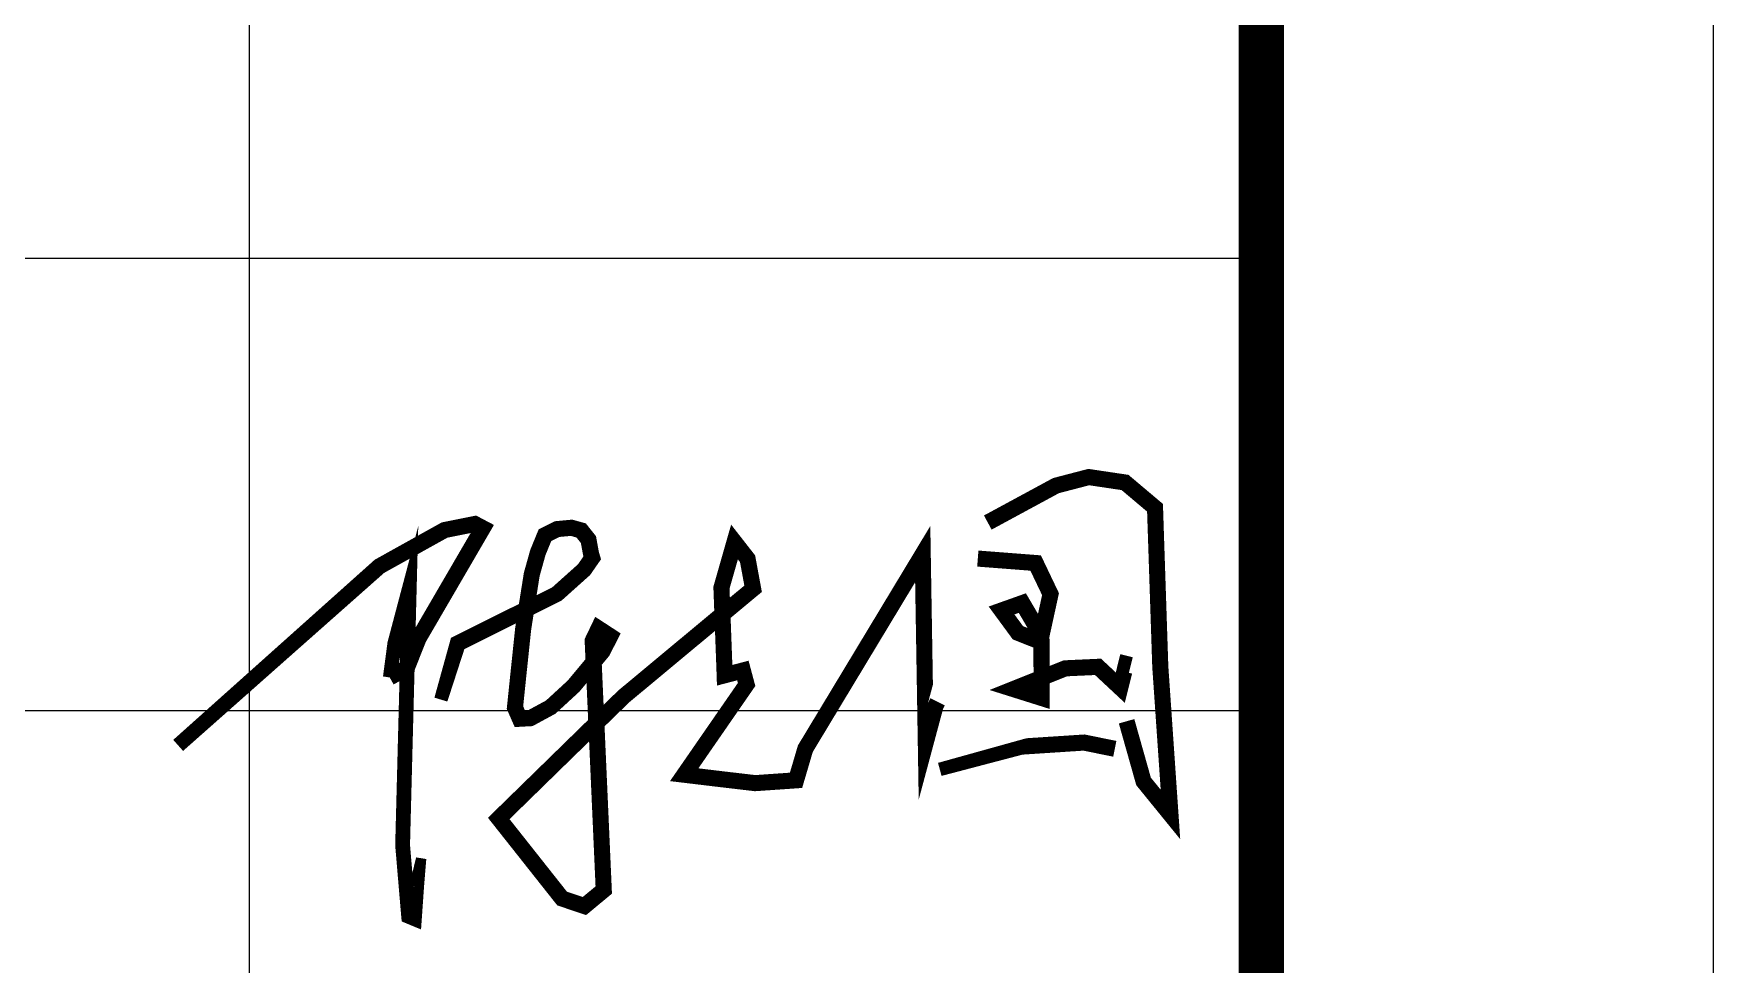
# Model space of a CAD drawing. Extents: x 5412679 to 5683609, y 301830 to 763830.
# Drawn here: x 5518557 to 5524129, y 578937 to 582026 of the extents above; entities that cross this region are included whole.
import ezdxf

# ---------------------------------------------------------------- set-up
doc = ezdxf.new("R2010")
doc.units = 0
doc.header["$LTSCALE"] = 1000
doc.header["$MEASUREMENT"] = 0
doc.layers.add('$dl$', color=255, linetype='Continuous')
doc.layers.add('PUB_TITLE', color=4, linetype='Continuous')

# ---------------------------------------------------------------- blocks, each defined once
blk = doc.blocks.new('A$C79942E48')
at = {"const_width": 25}
for points in [[(1265.8, 632.7), (1371.8, 690.1), (1422.7, 703.4), (1479.1, 695), (1525.7, 655.7), (1533.9, 408.7), (1549.7, 178.9), (1507.9, 230.3), (1481.5, 323.8)], [(1250.3, 576.7), (1340.2, 569.8), (1363.3, 521.4), (1347.2, 447.6), (1312.6, 461.4), (1287.2, 496), (1319.5, 507.5), (1349.2, 456.9), (1349.5, 360), (1305.7, 373.8), (1386.4, 406.1), (1437.1, 408.4), (1471.7, 376.1), (1480.9, 413), (1488.1, 411.2)]]:
    blk.add_lwpolyline(points, dxfattribs=at)
for points in [[(7.6, 286.3, 23, 25, 0), (320.4, 564.7, 25, 25, 0), (421.7, 621.1, 25, 25, 0), (468.7, 630.5, 25, 25, 0), (481, 624, 25, 25, 0), (381.2, 452.6, 25, 25, 0), (363.1, 407.1, 25, 25, 0), (336.3, 391.9, 25, 25, 0)], [(336.3, 391.9, 21, 23, 0), (344.3, 444.7, 23, 23, 0), (366.7, 529.3, 23, 23, 0), (366.7, 529.3, 23, 23, 0), (356.4, 131.1, 23, 23, 0), (363.5, 47.2, 23, 23, 0), (365.8, 20.6, 23, 23, 0), (374.7, 16.9, 23, 23, 0), (378.2, 66.9, 23, 23, 0), (378.2, 66.9, 23, 23, 0)], [(415.9, 357.5, 21, 25, 0), (442.1, 444.7, 25, 25, 0), (538, 492.6, 25, 25, 0), (596.2, 521.7, 25, 25, 0), (638.4, 559.5, 25, 25, 0), (648, 573.4, 25, 25, 0), (651.1, 577.8, 25, 25, 0), (649.1, 584.7, 25, 25, 0), (645.2, 606.2, 25, 25, 0), (633.9, 620.4, 25, 25, 0), (619, 624.6, 25, 25, 0), (596.3, 622.5, 25, 25, 0), (577.6, 613, 25, 25, 0), (566.6, 586.1, 25, 25, 0), (557.1, 552.1, 25, 25, 0), (549.6, 504.8, 25, 25, 0), (543.7, 466.9, 25, 25, 0), (535, 383.8, 25, 25, 0), (531, 345, 25, 25, 0), (538.6, 327.7, 25, 25, 0), (554.9, 328.6, 25, 25, 0), (586.6, 345.8, 25, 25, 0), (621.9, 378.3, 25, 25, 0), (667.2, 432.6, 25, 25, 0), (679, 456.1, 25, 25, 0), (660.9, 467.9, 25, 25, 0), (651.8, 448.9, 25, 25, 0), (665.1, 149.5, 25, 25, 0), (669, 61.5, 25, 25, 0), (639, 36.6, 25, 25, 0), (604.3, 48.2, 25, 25, 0), (505.8, 172.7, 25, 25, 0), (699.8, 362.2, 25, 25, 0), (873.6, 506.9, 25, 25, 0), (901.1, 529.8, 25, 25, 0), (892.5, 576.4, 25, 25, 0), (872.2, 602.4, 25, 25, 0), (851.9, 531.5, 25, 25, 0), (856.3, 412.9, 25, 25, 0), (856.9, 395.3, 25, 25, 0), (885.2, 402.7, 25, 25, 0), (891, 381, 25, 25, 0), (794, 240.7, 25, 25, 0), (854.8, 233.4, 25, 25, 0), (904.2, 227.6, 25, 25, 0), (967.8, 232, 25, 25, 0), (982.3, 281.2, 25, 25, 0), (1164.7, 583.6, 25, 25, 0), (1169.5, 291.3, 25, 25, 0), (1184.6, 347.6, 25, 25, 0), (1187.8, 354.1, 25, 25, 0)], [(1191.2, 249, 21, 23, 0), (1323.1, 284.7, 25, 25, 0), (1415.3, 290.7, 25, 25, 0), (1463.2, 281, 25, 25, 0)], [(378.2, 66.9, 23, 16, 0), (385.3, 110.9, 3.2, 3.2, 0)]]:
    blk.add_lwpolyline(points, format="xyseb")
blk = doc.blocks.new('sdg456sdhfdgh')
at = {"layer": 'PUB_TITLE'}
for p, q in [((3127969.5, 779521), (3127969.5, 772541.4)), ((3123207.5, 777521), (3130207.5, 777521)), ((3123207.5, 776521), (3130207.5, 776521))]:
    blk.add_line(p, q, dxfattribs=at)
at = {"layer": 'PUB_TITLE', "const_width": 50}
blk.add_lwpolyline([(3123207.5, 779521), (3130207.5, 779521), (3130207.5, 772521), (3123207.5, 772521)], close=True, dxfattribs=at)
at = {"xscale": 1.423105200199597, "yscale": 1.423105200199597, "zscale": 1.423105200199597}
blk.add_blockref('A$C79942E48', (3127801.3, 776036.1), dxfattribs=at)

msp = doc.modelspace()

# ---------------------------------------------------------------- linework, layer by layer
at = {"layer": 'PUB_TITLE', "linetype": 'ByBlock'}
msp.add_lwpolyline([(5412679.5, 553830), (5524129.5, 553830), (5524129.5, 616830), (5412679.5, 616830)], close=True, dxfattribs=at)
at = {"layer": 'PUB_TITLE', "linetype": 'ByBlock', "const_width": 150}
msp.add_lwpolyline([(5416429.5, 555330), (5522629.5, 555330), (5522629.5, 615330), (5416429.5, 615330)], close=True, dxfattribs=at)

# ---------------------------------------------------------------- block references
at = {"layer": '$dl$', "xscale": 1.5, "yscale": 1.5, "zscale": 1.5}
msp.add_blockref('sdg456sdhfdgh', (827318.3, -585001.5), dxfattribs=at)

doc.saveas('drawing.dxf')
